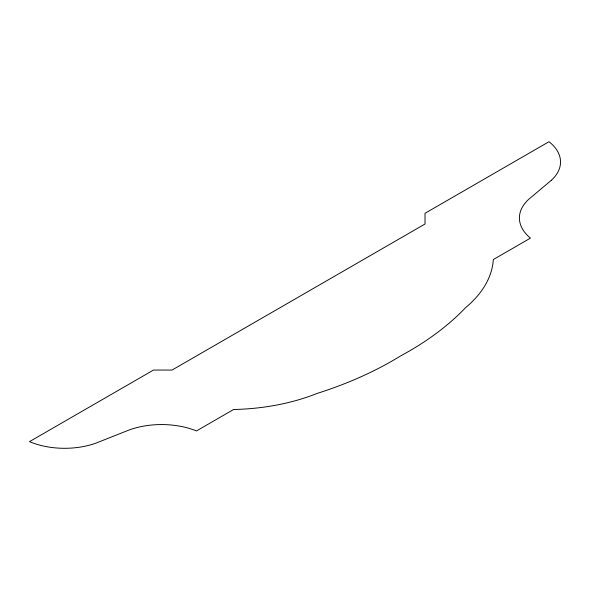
<?xml version="1.0" encoding="UTF-8"?>
<svg xmlns="http://www.w3.org/2000/svg" width="590" height="590" viewBox="0 0 590 590"><rect width="100%" height="100%" fill="white"/><g stroke="black" fill="none" stroke-linecap="round" stroke-linejoin="round"><path stroke-width="0.89" d="M551.355 180.282L528.905 199.14A60.726 35.061 0 0 0 530.44 238.117L493.329 259.541A156.652 90.44 0 0 1 465.503 307.744A336.167 194.088 0 0 1 400.566 355.947A336.167 194.088 0 0 1 317.073 393.442A156.652 90.44 0 0 1 233.588 409.504L196.477 430.929A60.726 35.061 0 0 0 128.959 430.044L96.303 443.001A59.207 34.183 0 0 1 29.5 441.637L153.474 370.063L172.029 370.063L425.021 224.001L425.021 213.292L548.988 141.718A59.207 34.183 0 0 1 551.355 180.282"/></g></svg>
